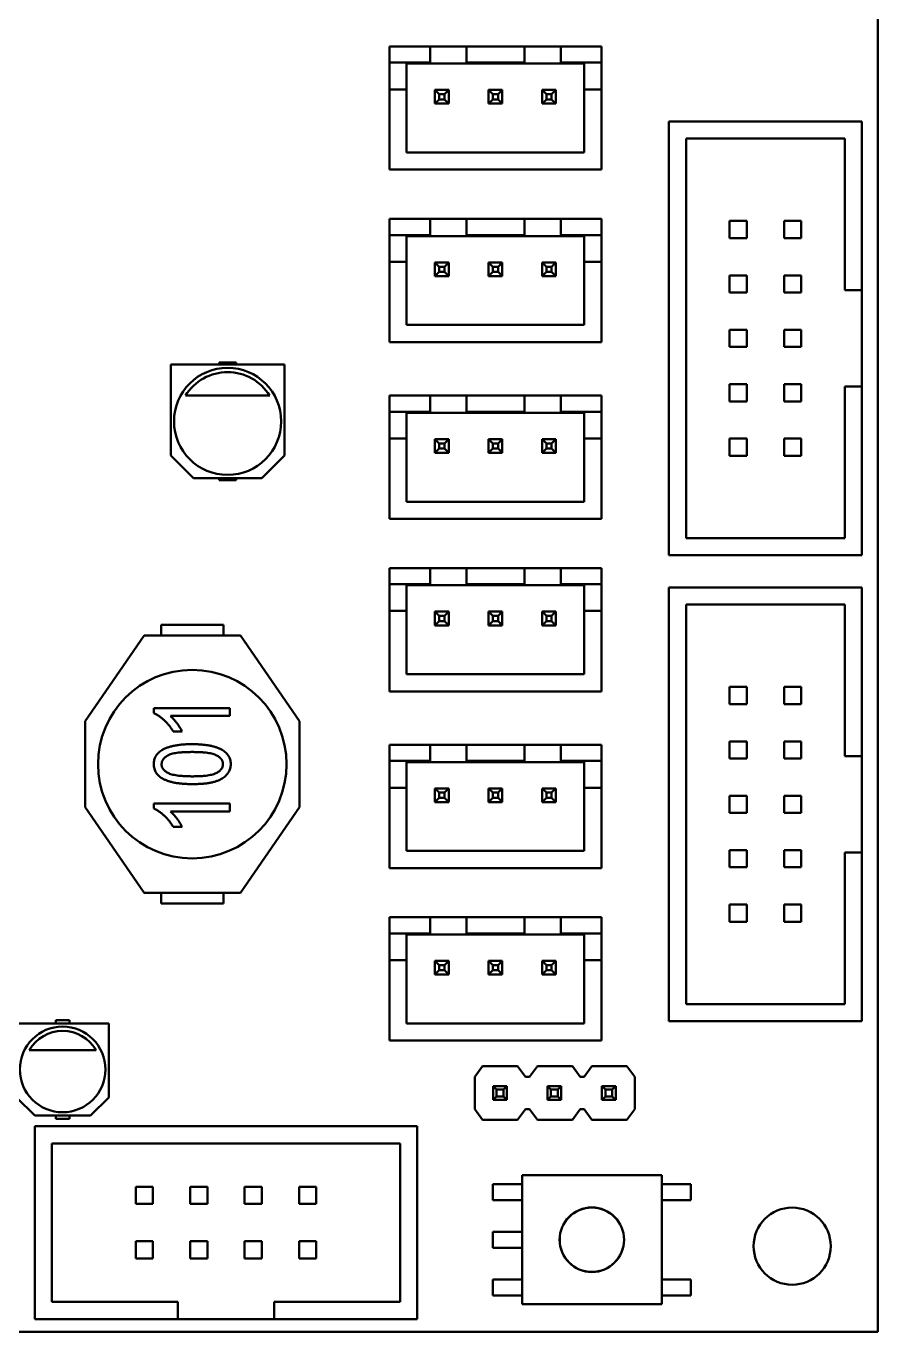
# Model space of a CAD drawing. Header units: inches. Extents: x 2.92 to 8.77, y 2.26 to 6.
# Drawn here: x 7.209 to 8.775, y 2.264 to 4.663 of the extents above; entities that cross this region are included whole.
import ezdxf

# ---------------------------------------------------------------- set-up
doc = ezdxf.new("R2010")
doc.units = ezdxf.units.IN
doc.header["$MEASUREMENT"] = 0
doc.layers.add('Visible (ANSI)', color=7, linetype='Continuous', lineweight=50)

msp = doc.modelspace()

# ---------------------------------------------------------------- linework, layer by layer
at = {"layer": 'Visible (ANSI)'}
for p, q in [((8.7746, 6.0039), (8.7746, 2.2638)), ((7.877, 4.626), (7.877, 4.5965)), ((7.9518, 4.626), (7.877, 4.626)), ((8.0187, 4.626), (7.9518, 4.626)), ((7.9518, 4.5965), (7.9518, 4.626)), ((8.125, 4.626), (8.0187, 4.626)), ((8.0187, 4.626), (8.0187, 4.5965)), ((8.1919, 4.626), (8.125, 4.626)), ((8.125, 4.5965), (8.125, 4.626)), ((8.2667, 4.626), (8.1919, 4.626)), ((8.1919, 4.626), (8.1919, 4.5965)), ((8.2667, 4.5965), (8.2667, 4.626)), ((7.877, 4.5472), (7.877, 4.5965)), ((7.877, 4.5965), (7.9518, 4.5965)), ((7.9085, 4.5945), (7.9085, 4.5472)), ((7.9518, 4.5945), (7.9085, 4.5945)), ((7.9518, 4.5945), (7.9518, 4.5965)), ((8.0187, 4.5945), (7.9518, 4.5945)), ((8.0187, 4.5945), (8.0187, 4.5965)), ((8.0187, 4.5965), (8.125, 4.5965)), ((8.125, 4.5945), (8.0187, 4.5945)), ((8.125, 4.5965), (8.125, 4.5945)), ((8.1919, 4.5945), (8.125, 4.5945)), ((8.1919, 4.5965), (8.2667, 4.5965)), ((8.1919, 4.5965), (8.1919, 4.5945)), ((8.2352, 4.5945), (8.1919, 4.5945)), ((8.2352, 4.5472), (8.2352, 4.5945)), ((8.2667, 4.5965), (8.2667, 4.5472)), ((7.9085, 4.5472), (7.877, 4.5472)), ((7.877, 4.5472), (7.877, 4.3996)), ((7.9085, 4.4311), (7.9085, 4.5472)), ((7.9608, 4.5209), (7.9608, 4.5461)), ((7.9608, 4.5461), (7.986, 4.5461)), ((7.9687, 4.5382), (7.9608, 4.5461)), ((7.9687, 4.5287), (7.9687, 4.5382)), ((7.9687, 4.5382), (7.9781, 4.5382)), ((7.986, 4.5461), (7.9781, 4.5382)), ((7.9781, 4.5382), (7.9781, 4.5287)), ((7.986, 4.5461), (7.986, 4.5209)), ((8.0593, 4.5209), (8.0593, 4.5461)), ((8.0593, 4.5461), (8.0844, 4.5461)), ((8.0671, 4.5382), (8.0593, 4.5461)), ((8.0671, 4.5287), (8.0671, 4.5382)), ((8.0671, 4.5382), (8.0766, 4.5382)), ((8.0844, 4.5461), (8.0766, 4.5382)), ((8.0766, 4.5382), (8.0766, 4.5287)), ((8.0844, 4.5461), (8.0844, 4.5209)), ((8.1577, 4.5209), (8.1577, 4.5461)), ((8.1577, 4.5461), (8.1829, 4.5461)), ((8.1656, 4.5382), (8.1577, 4.5461)), ((8.1656, 4.5287), (8.1656, 4.5382)), ((8.1656, 4.5382), (8.175, 4.5382)), ((8.1829, 4.5461), (8.175, 4.5382)), ((8.175, 4.5382), (8.175, 4.5287)), ((8.1829, 4.5461), (8.1829, 4.5209)), ((8.2667, 4.5472), (8.2352, 4.5472)), ((8.2352, 4.5472), (8.2352, 4.4311)), ((8.2667, 4.3996), (8.2667, 4.5472)), ((7.9687, 4.5287), (7.9608, 4.5209)), ((7.986, 4.5209), (7.9608, 4.5209)), ((7.9781, 4.5287), (7.9687, 4.5287)), ((7.986, 4.5209), (7.9781, 4.5287)), ((8.0671, 4.5287), (8.0593, 4.5209)), ((8.0844, 4.5209), (8.0593, 4.5209)), ((8.0766, 4.5287), (8.0671, 4.5287)), ((8.0844, 4.5209), (8.0766, 4.5287)), ((8.1656, 4.5287), (8.1577, 4.5209)), ((8.1829, 4.5209), (8.1577, 4.5209)), ((8.175, 4.5287), (8.1656, 4.5287)), ((8.1829, 4.5209), (8.175, 4.5287)), ((8.3907, 4.4882), (8.3907, 3.6909)), ((8.7451, 4.4882), (8.3907, 4.4882)), ((8.7451, 4.1781), (8.7451, 4.4882)), ((8.4222, 3.7224), (8.4222, 4.4567)), ((8.4222, 4.4567), (8.7136, 4.4567)), ((8.7136, 4.4567), (8.7136, 4.1781)), ((8.2352, 4.4311), (7.9085, 4.4311)), ((7.877, 4.3996), (8.2667, 4.3996)), ((7.877, 4.3091), (7.877, 4.2795)), ((7.9518, 4.3091), (7.877, 4.3091)), ((8.0187, 4.3091), (7.9518, 4.3091)), ((7.9518, 4.2795), (7.9518, 4.3091)), ((8.125, 4.3091), (8.0187, 4.3091)), ((8.0187, 4.3091), (8.0187, 4.2795)), ((8.1919, 4.3091), (8.125, 4.3091)), ((8.125, 4.2795), (8.125, 4.3091)), ((8.2667, 4.3091), (8.1919, 4.3091)), ((8.1919, 4.3091), (8.1919, 4.2795)), ((8.2667, 4.2795), (8.2667, 4.3091)), ((8.5022, 4.3053), (8.5337, 4.3053)), ((8.5022, 4.3053), (8.5022, 4.2738)), ((8.5337, 4.2738), (8.5337, 4.3053)), ((8.6337, 4.3053), (8.6022, 4.3053)), ((8.6022, 4.3053), (8.6022, 4.2738)), ((8.6337, 4.2738), (8.6337, 4.3053)), ((7.877, 4.2303), (7.877, 4.2795)), ((7.877, 4.2795), (7.9518, 4.2795)), ((7.9085, 4.2776), (7.9085, 4.2303)), ((7.9518, 4.2776), (7.9085, 4.2776)), ((7.9518, 4.2776), (7.9518, 4.2795)), ((8.0187, 4.2776), (7.9518, 4.2776)), ((8.0187, 4.2776), (8.0187, 4.2795)), ((8.0187, 4.2795), (8.125, 4.2795)), ((8.125, 4.2776), (8.0187, 4.2776)), ((8.125, 4.2795), (8.125, 4.2776)), ((8.1919, 4.2776), (8.125, 4.2776)), ((8.1919, 4.2795), (8.2667, 4.2795)), ((8.1919, 4.2795), (8.1919, 4.2776)), ((8.2352, 4.2776), (8.1919, 4.2776)), ((8.2352, 4.2303), (8.2352, 4.2776)), ((8.2667, 4.2795), (8.2667, 4.2303)), ((8.5022, 4.2738), (8.5337, 4.2738)), ((8.6337, 4.2738), (8.6022, 4.2738)), ((7.9085, 4.2303), (7.877, 4.2303)), ((7.877, 4.2303), (7.877, 4.0827)), ((7.9085, 4.1142), (7.9085, 4.2303)), ((7.9608, 4.2039), (7.9608, 4.2291)), ((7.9608, 4.2291), (7.986, 4.2291)), ((7.9687, 4.2213), (7.9608, 4.2291)), ((7.986, 4.2291), (7.9781, 4.2213)), ((7.986, 4.2291), (7.986, 4.2039)), ((8.0593, 4.2039), (8.0593, 4.2291)), ((8.0593, 4.2291), (8.0844, 4.2291)), ((8.0671, 4.2213), (8.0593, 4.2291)), ((8.0844, 4.2291), (8.0766, 4.2213)), ((8.0844, 4.2291), (8.0844, 4.2039)), ((8.1577, 4.2039), (8.1577, 4.2291)), ((8.1577, 4.2291), (8.1829, 4.2291)), ((8.1656, 4.2213), (8.1577, 4.2291)), ((8.1829, 4.2291), (8.175, 4.2213)), ((8.1829, 4.2291), (8.1829, 4.2039)), ((8.2667, 4.2303), (8.2352, 4.2303)), ((8.2352, 4.2303), (8.2352, 4.1142)), ((8.2667, 4.0827), (8.2667, 4.2303)), ((7.9687, 4.2118), (7.9608, 4.2039)), ((7.986, 4.2039), (7.9608, 4.2039)), ((7.9687, 4.2118), (7.9687, 4.2213)), ((7.9687, 4.2213), (7.9781, 4.2213)), ((7.9781, 4.2118), (7.9687, 4.2118)), ((7.9781, 4.2213), (7.9781, 4.2118)), ((7.986, 4.2039), (7.9781, 4.2118)), ((8.0671, 4.2118), (8.0593, 4.2039)), ((8.0844, 4.2039), (8.0593, 4.2039)), ((8.0671, 4.2118), (8.0671, 4.2213)), ((8.0671, 4.2213), (8.0766, 4.2213)), ((8.0766, 4.2118), (8.0671, 4.2118)), ((8.0766, 4.2213), (8.0766, 4.2118)), ((8.0844, 4.2039), (8.0766, 4.2118)), ((8.1656, 4.2118), (8.1577, 4.2039)), ((8.1829, 4.2039), (8.1577, 4.2039)), ((8.1656, 4.2118), (8.1656, 4.2213)), ((8.1656, 4.2213), (8.175, 4.2213)), ((8.175, 4.2118), (8.1656, 4.2118)), ((8.175, 4.2213), (8.175, 4.2118)), ((8.1829, 4.2039), (8.175, 4.2118)), ((8.5022, 4.2053), (8.5337, 4.2053)), ((8.5022, 4.2053), (8.5022, 4.1738)), ((8.5337, 4.1738), (8.5337, 4.2053)), ((8.6337, 4.2053), (8.6022, 4.2053)), ((8.6022, 4.2053), (8.6022, 4.1738)), ((8.6337, 4.2053), (8.6337, 4.1738)), ((8.7136, 4.1781), (8.7451, 4.1781)), ((8.7451, 4.001), (8.7451, 4.1781)), ((8.5022, 4.1738), (8.5337, 4.1738)), ((8.6022, 4.1738), (8.6337, 4.1738)), ((8.2352, 4.1142), (7.9085, 4.1142)), ((8.5022, 4.1053), (8.5337, 4.1053)), ((8.5022, 4.1053), (8.5022, 4.0738)), ((8.5337, 4.0738), (8.5337, 4.1053)), ((8.6337, 4.1053), (8.6022, 4.1053)), ((8.6022, 4.1053), (8.6022, 4.0738)), ((8.6337, 4.1053), (8.6337, 4.0738)), ((7.877, 4.0827), (8.2667, 4.0827)), ((8.5022, 4.0738), (8.5337, 4.0738)), ((8.6022, 4.0738), (8.6337, 4.0738)), ((7.4754, 4.0413), (7.6841, 4.0413)), ((7.4754, 3.8744), (7.4754, 4.0413)), ((7.564, 4.0453), (7.5955, 4.0453)), ((7.564, 4.0413), (7.564, 4.0453)), ((7.5955, 4.0413), (7.5955, 4.0453)), ((7.6841, 4.0413), (7.6841, 3.8744)), ((7.5025, 3.9843), (7.657, 3.9843)), ((7.877, 3.9843), (7.877, 3.9547)), ((7.9518, 3.9843), (7.877, 3.9843)), ((8.0187, 3.9843), (7.9518, 3.9843)), ((7.9518, 3.9547), (7.9518, 3.9843)), ((8.125, 3.9843), (8.0187, 3.9843)), ((8.0187, 3.9843), (8.0187, 3.9547)), ((8.1919, 3.9843), (8.125, 3.9843)), ((8.125, 3.9547), (8.125, 3.9843)), ((8.2667, 3.9843), (8.1919, 3.9843)), ((8.1919, 3.9843), (8.1919, 3.9547)), ((8.2667, 3.9547), (8.2667, 3.9843)), ((8.5022, 3.9738), (8.5022, 4.0053)), ((8.5337, 4.0053), (8.5022, 4.0053)), ((8.5337, 3.9738), (8.5337, 4.0053)), ((8.6022, 3.9738), (8.6022, 4.0053)), ((8.6337, 4.0053), (8.6022, 4.0053)), ((8.6337, 3.9738), (8.6337, 4.0053)), ((8.7451, 4.001), (8.7136, 4.001)), ((8.7136, 4.001), (8.7136, 3.7224)), ((8.7451, 3.6909), (8.7451, 4.001)), ((8.5022, 3.9738), (8.5337, 3.9738)), ((8.6022, 3.9738), (8.6337, 3.9738)), ((7.877, 3.9055), (7.877, 3.9547)), ((7.877, 3.9547), (7.9518, 3.9547)), ((7.9085, 3.9528), (7.9085, 3.9055)), ((7.9518, 3.9528), (7.9085, 3.9528)), ((7.9518, 3.9528), (7.9518, 3.9547)), ((8.0187, 3.9528), (7.9518, 3.9528)), ((8.0187, 3.9528), (8.0187, 3.9547)), ((8.0187, 3.9547), (8.125, 3.9547)), ((8.125, 3.9528), (8.0187, 3.9528)), ((8.125, 3.9547), (8.125, 3.9528)), ((8.1919, 3.9528), (8.125, 3.9528)), ((8.1919, 3.9547), (8.2667, 3.9547)), ((8.1919, 3.9547), (8.1919, 3.9528)), ((8.2352, 3.9528), (8.1919, 3.9528)), ((8.2352, 3.9055), (8.2352, 3.9528)), ((8.2667, 3.9547), (8.2667, 3.9055)), ((7.9085, 3.9055), (7.877, 3.9055)), ((7.877, 3.9055), (7.877, 3.7579)), ((7.9085, 3.7894), (7.9085, 3.9055)), ((7.9608, 3.8791), (7.9608, 3.9043)), ((7.9608, 3.9043), (7.986, 3.9043)), ((7.9687, 3.8965), (7.9608, 3.9043)), ((7.9687, 3.887), (7.9687, 3.8965)), ((7.9687, 3.8965), (7.9781, 3.8965)), ((7.986, 3.9043), (7.9781, 3.8965)), ((7.9781, 3.8965), (7.9781, 3.887)), ((7.986, 3.9043), (7.986, 3.8791)), ((8.0593, 3.8791), (8.0593, 3.9043)), ((8.0593, 3.9043), (8.0844, 3.9043)), ((8.0671, 3.8965), (8.0593, 3.9043)), ((8.0671, 3.887), (8.0671, 3.8965)), ((8.0671, 3.8965), (8.0766, 3.8965)), ((8.0844, 3.9043), (8.0766, 3.8965)), ((8.0766, 3.8965), (8.0766, 3.887)), ((8.0844, 3.9043), (8.0844, 3.8791)), ((8.1577, 3.8791), (8.1577, 3.9043)), ((8.1577, 3.9043), (8.1829, 3.9043)), ((8.1656, 3.8965), (8.1577, 3.9043)), ((8.1656, 3.887), (8.1656, 3.8965)), ((8.1656, 3.8965), (8.175, 3.8965)), ((8.1829, 3.9043), (8.175, 3.8965)), ((8.175, 3.8965), (8.175, 3.887)), ((8.1829, 3.9043), (8.1829, 3.8791)), ((8.2667, 3.9055), (8.2352, 3.9055)), ((8.2352, 3.9055), (8.2352, 3.7894)), ((8.2667, 3.7579), (8.2667, 3.9055)), ((8.5022, 3.8738), (8.5022, 3.9053)), ((8.5337, 3.9053), (8.5022, 3.9053)), ((8.5337, 3.8738), (8.5337, 3.9053)), ((8.6022, 3.8738), (8.6022, 3.9053)), ((8.6337, 3.9053), (8.6022, 3.9053)), ((8.6337, 3.8738), (8.6337, 3.9053)), ((7.5172, 3.8327), (7.4754, 3.8744)), ((7.6841, 3.8744), (7.6423, 3.8327)), ((7.9687, 3.887), (7.9608, 3.8791)), ((7.986, 3.8791), (7.9608, 3.8791)), ((7.9781, 3.887), (7.9687, 3.887)), ((7.986, 3.8791), (7.9781, 3.887)), ((8.0671, 3.887), (8.0593, 3.8791)), ((8.0844, 3.8791), (8.0593, 3.8791)), ((8.0766, 3.887), (8.0671, 3.887)), ((8.0844, 3.8791), (8.0766, 3.887)), ((8.1656, 3.887), (8.1577, 3.8791)), ((8.1829, 3.8791), (8.1577, 3.8791)), ((8.175, 3.887), (8.1656, 3.887)), ((8.1829, 3.8791), (8.175, 3.887)), ((8.5022, 3.8738), (8.5337, 3.8738)), ((8.6022, 3.8738), (8.6337, 3.8738)), ((7.6423, 3.8327), (7.5172, 3.8327)), ((7.564, 3.8327), (7.564, 3.8287)), ((7.5955, 3.8287), (7.564, 3.8287)), ((7.5955, 3.8327), (7.5955, 3.8287)), ((8.2352, 3.7894), (7.9085, 3.7894)), ((7.877, 3.7579), (8.2667, 3.7579)), ((8.7136, 3.7224), (8.4222, 3.7224)), ((8.3907, 3.6909), (8.7451, 3.6909)), ((7.877, 3.6673), (7.877, 3.6378)), ((7.9518, 3.6673), (7.877, 3.6673)), ((8.0187, 3.6673), (7.9518, 3.6673)), ((7.9518, 3.6378), (7.9518, 3.6673)), ((8.125, 3.6673), (8.0187, 3.6673)), ((8.0187, 3.6673), (8.0187, 3.6378)), ((8.1919, 3.6673), (8.125, 3.6673)), ((8.125, 3.6378), (8.125, 3.6673)), ((8.2667, 3.6673), (8.1919, 3.6673)), ((8.1919, 3.6673), (8.1919, 3.6378)), ((8.2667, 3.6378), (8.2667, 3.6673)), ((7.877, 3.5886), (7.877, 3.6378)), ((7.877, 3.6378), (7.9518, 3.6378)), ((7.9085, 3.6358), (7.9085, 3.5886)), ((7.9518, 3.6358), (7.9085, 3.6358)), ((7.9518, 3.6358), (7.9518, 3.6378)), ((8.0187, 3.6358), (7.9518, 3.6358)), ((8.0187, 3.6358), (8.0187, 3.6378)), ((8.0187, 3.6378), (8.125, 3.6378)), ((8.125, 3.6358), (8.0187, 3.6358)), ((8.125, 3.6378), (8.125, 3.6358)), ((8.1919, 3.6358), (8.125, 3.6358)), ((8.1919, 3.6378), (8.2667, 3.6378)), ((8.1919, 3.6378), (8.1919, 3.6358)), ((8.2352, 3.6358), (8.1919, 3.6358)), ((8.2352, 3.5886), (8.2352, 3.6358)), ((8.2667, 3.6378), (8.2667, 3.5886)), ((8.3907, 3.6319), (8.3907, 2.8346)), ((8.7451, 3.6319), (8.3907, 3.6319)), ((8.7451, 3.3219), (8.7451, 3.6319)), ((8.4222, 2.8661), (8.4222, 3.6004)), ((8.4222, 3.6004), (8.7136, 3.6004)), ((8.7136, 3.6004), (8.7136, 3.3219)), ((7.9085, 3.5886), (7.877, 3.5886)), ((7.877, 3.5886), (7.877, 3.4409)), ((7.9085, 3.4724), (7.9085, 3.5886)), ((7.9608, 3.5622), (7.9608, 3.5874)), ((7.9608, 3.5874), (7.986, 3.5874)), ((7.9687, 3.5795), (7.9608, 3.5874)), ((7.9687, 3.5701), (7.9687, 3.5795)), ((7.9687, 3.5795), (7.9781, 3.5795)), ((7.986, 3.5874), (7.9781, 3.5795)), ((7.9781, 3.5795), (7.9781, 3.5701)), ((7.986, 3.5874), (7.986, 3.5622)), ((8.0593, 3.5622), (8.0593, 3.5874)), ((8.0593, 3.5874), (8.0844, 3.5874)), ((8.0671, 3.5795), (8.0593, 3.5874)), ((8.0671, 3.5701), (8.0671, 3.5795)), ((8.0671, 3.5795), (8.0766, 3.5795)), ((8.0844, 3.5874), (8.0766, 3.5795)), ((8.0766, 3.5795), (8.0766, 3.5701)), ((8.0844, 3.5874), (8.0844, 3.5622)), ((8.1577, 3.5622), (8.1577, 3.5874)), ((8.1577, 3.5874), (8.1829, 3.5874)), ((8.1656, 3.5795), (8.1577, 3.5874)), ((8.1656, 3.5701), (8.1656, 3.5795)), ((8.1656, 3.5795), (8.175, 3.5795)), ((8.1829, 3.5874), (8.175, 3.5795)), ((8.175, 3.5795), (8.175, 3.5701)), ((8.1829, 3.5874), (8.1829, 3.5622)), ((8.2667, 3.5886), (8.2352, 3.5886)), ((8.2352, 3.5886), (8.2352, 3.4724)), ((8.2667, 3.4409), (8.2667, 3.5886)), ((7.4577, 3.5433), (7.4577, 3.563)), ((7.4577, 3.563), (7.5719, 3.563)), ((7.5719, 3.563), (7.5719, 3.5433)), ((7.9687, 3.5701), (7.9608, 3.5622)), ((7.986, 3.5622), (7.9608, 3.5622)), ((7.9781, 3.5701), (7.9687, 3.5701)), ((7.986, 3.5622), (7.9781, 3.5701)), ((8.0671, 3.5701), (8.0593, 3.5622)), ((8.0844, 3.5622), (8.0593, 3.5622)), ((8.0766, 3.5701), (8.0671, 3.5701)), ((8.0844, 3.5622), (8.0766, 3.5701)), ((8.1656, 3.5701), (8.1577, 3.5622)), ((8.1829, 3.5622), (8.1577, 3.5622)), ((8.175, 3.5701), (8.1656, 3.5701)), ((8.1829, 3.5622), (8.175, 3.5701)), ((7.4194, 3.5335), (7.3179, 3.3858)), ((7.4194, 3.5335), (7.4262, 3.5433)), ((7.4295, 3.5433), (7.4262, 3.5433)), ((7.4466, 3.5433), (7.4295, 3.5433)), ((7.4466, 3.5433), (7.583, 3.5433)), ((7.6, 3.5433), (7.583, 3.5433)), ((7.6033, 3.5433), (7.6, 3.5433)), ((7.6033, 3.5433), (7.6101, 3.5335)), ((7.7116, 3.3858), (7.6101, 3.5335)), ((8.2352, 3.4724), (7.9085, 3.4724)), ((7.877, 3.4409), (8.2667, 3.4409)), ((8.5022, 3.449), (8.5337, 3.449)), ((8.5022, 3.449), (8.5022, 3.4175)), ((8.5337, 3.4175), (8.5337, 3.449)), ((8.6337, 3.449), (8.6022, 3.449)), ((8.6022, 3.449), (8.6022, 3.4175)), ((8.6337, 3.4175), (8.6337, 3.449)), ((7.4441, 3.41), (7.4441, 3.4007)), ((7.5837, 3.41), (7.4441, 3.41)), ((7.5837, 3.3957), (7.5837, 3.41)), ((8.5022, 3.4175), (8.5337, 3.4175)), ((8.6337, 3.4175), (8.6022, 3.4175)), ((7.3179, 3.3858), (7.3179, 3.2283)), ((7.4745, 3.3957), (7.5837, 3.3957)), ((7.7116, 3.2283), (7.7116, 3.3858)), ((7.4799, 3.367), (7.496, 3.367)), ((7.877, 3.3425), (7.877, 3.313)), ((7.9518, 3.3425), (7.877, 3.3425)), ((8.0187, 3.3425), (7.9518, 3.3425)), ((7.9518, 3.313), (7.9518, 3.3425)), ((8.125, 3.3425), (8.0187, 3.3425)), ((8.0187, 3.3425), (8.0187, 3.313)), ((8.1919, 3.3425), (8.125, 3.3425)), ((8.125, 3.313), (8.125, 3.3425)), ((8.2667, 3.3425), (8.1919, 3.3425)), ((8.1919, 3.3425), (8.1919, 3.313)), ((8.2667, 3.313), (8.2667, 3.3425)), ((8.5022, 3.349), (8.5337, 3.349)), ((8.5022, 3.349), (8.5022, 3.3175)), ((8.5337, 3.3175), (8.5337, 3.349)), ((8.6337, 3.349), (8.6022, 3.349)), ((8.6022, 3.349), (8.6022, 3.3175)), ((8.6337, 3.349), (8.6337, 3.3175)), ((7.877, 3.2638), (7.877, 3.313)), ((7.877, 3.313), (7.9518, 3.313)), ((7.9518, 3.311), (7.9518, 3.313)), ((8.0187, 3.311), (8.0187, 3.313)), ((8.0187, 3.313), (8.125, 3.313)), ((8.125, 3.313), (8.125, 3.311)), ((8.1919, 3.313), (8.2667, 3.313)), ((8.1919, 3.313), (8.1919, 3.311)), ((8.2667, 3.313), (8.2667, 3.2638)), ((8.5022, 3.3175), (8.5337, 3.3175)), ((8.6022, 3.3175), (8.6337, 3.3175)), ((8.7136, 3.3219), (8.7451, 3.3219)), ((8.7451, 3.1447), (8.7451, 3.3219)), ((7.9085, 3.311), (7.9085, 3.2638)), ((7.9518, 3.311), (7.9085, 3.311)), ((8.0187, 3.311), (7.9518, 3.311)), ((8.125, 3.311), (8.0187, 3.311)), ((8.1919, 3.311), (8.125, 3.311)), ((8.2352, 3.311), (8.1919, 3.311)), ((8.2352, 3.2638), (8.2352, 3.311)), ((7.9085, 3.2638), (7.877, 3.2638)), ((7.877, 3.2638), (7.877, 3.1161)), ((7.9085, 3.1476), (7.9085, 3.2638)), ((8.2667, 3.2638), (8.2352, 3.2638)), ((8.2352, 3.2638), (8.2352, 3.1476)), ((8.2667, 3.1161), (8.2667, 3.2638)), ((7.9608, 3.2374), (7.9608, 3.2626)), ((7.9608, 3.2626), (7.986, 3.2626)), ((7.9687, 3.2547), (7.9608, 3.2626)), ((7.9687, 3.2453), (7.9608, 3.2374)), ((7.9687, 3.2453), (7.9687, 3.2547)), ((7.9687, 3.2547), (7.9781, 3.2547)), ((7.9781, 3.2453), (7.9687, 3.2453)), ((7.986, 3.2626), (7.9781, 3.2547)), ((7.9781, 3.2547), (7.9781, 3.2453)), ((7.986, 3.2374), (7.9781, 3.2453)), ((7.986, 3.2626), (7.986, 3.2374)), ((8.0593, 3.2374), (8.0593, 3.2626)), ((8.0593, 3.2626), (8.0844, 3.2626)), ((8.0671, 3.2547), (8.0593, 3.2626)), ((8.0671, 3.2453), (8.0593, 3.2374)), ((8.0671, 3.2453), (8.0671, 3.2547)), ((8.0671, 3.2547), (8.0766, 3.2547)), ((8.0766, 3.2453), (8.0671, 3.2453)), ((8.0844, 3.2626), (8.0766, 3.2547)), ((8.0766, 3.2547), (8.0766, 3.2453)), ((8.0844, 3.2374), (8.0766, 3.2453)), ((8.0844, 3.2626), (8.0844, 3.2374)), ((8.1577, 3.2374), (8.1577, 3.2626)), ((8.1577, 3.2626), (8.1829, 3.2626)), ((8.1656, 3.2547), (8.1577, 3.2626)), ((8.1656, 3.2453), (8.1577, 3.2374)), ((8.1656, 3.2453), (8.1656, 3.2547)), ((8.1656, 3.2547), (8.175, 3.2547)), ((8.175, 3.2453), (8.1656, 3.2453)), ((8.1829, 3.2626), (8.175, 3.2547)), ((8.175, 3.2547), (8.175, 3.2453)), ((8.1829, 3.2374), (8.175, 3.2453)), ((8.1829, 3.2626), (8.1829, 3.2374)), ((8.5022, 3.249), (8.5337, 3.249)), ((8.5022, 3.249), (8.5022, 3.2175)), ((8.5337, 3.2175), (8.5337, 3.249)), ((8.6337, 3.249), (8.6022, 3.249)), ((8.6022, 3.249), (8.6022, 3.2175)), ((8.6337, 3.249), (8.6337, 3.2175)), ((7.3179, 3.2283), (7.4194, 3.0807)), ((7.4441, 3.2346), (7.4441, 3.2253)), ((7.5837, 3.2346), (7.4441, 3.2346)), ((7.4745, 3.2203), (7.5837, 3.2203)), ((7.5837, 3.2203), (7.5837, 3.2346)), ((7.6101, 3.0807), (7.7116, 3.2283)), ((7.986, 3.2374), (7.9608, 3.2374)), ((8.0844, 3.2374), (8.0593, 3.2374)), ((8.1829, 3.2374), (8.1577, 3.2374)), ((8.5022, 3.2175), (8.5337, 3.2175)), ((8.6022, 3.2175), (8.6337, 3.2175)), ((7.4799, 3.1917), (7.496, 3.1917)), ((8.2352, 3.1476), (7.9085, 3.1476)), ((8.5022, 3.1175), (8.5022, 3.149)), ((8.5337, 3.149), (8.5022, 3.149)), ((8.5337, 3.1175), (8.5337, 3.149)), ((8.6022, 3.1175), (8.6022, 3.149)), ((8.6337, 3.149), (8.6022, 3.149)), ((8.6337, 3.1175), (8.6337, 3.149)), ((8.7451, 3.1447), (8.7136, 3.1447)), ((8.7136, 3.1447), (8.7136, 2.8661)), ((8.7451, 2.8346), (8.7451, 3.1447)), ((7.877, 3.1161), (8.2667, 3.1161)), ((8.5022, 3.1175), (8.5337, 3.1175)), ((8.6022, 3.1175), (8.6337, 3.1175)), ((7.4262, 3.0709), (7.4194, 3.0807)), ((7.6101, 3.0807), (7.6033, 3.0709)), ((7.4262, 3.0709), (7.4295, 3.0709)), ((7.4295, 3.0709), (7.4466, 3.0709)), ((7.583, 3.0709), (7.4466, 3.0709)), ((7.4577, 3.0512), (7.4577, 3.0709)), ((7.4577, 3.0512), (7.5719, 3.0512)), ((7.5719, 3.0709), (7.5719, 3.0512)), ((7.583, 3.0709), (7.6, 3.0709)), ((7.6, 3.0709), (7.6033, 3.0709)), ((8.5022, 3.0175), (8.5022, 3.049)), ((8.5337, 3.049), (8.5022, 3.049)), ((8.5337, 3.0175), (8.5337, 3.049)), ((8.6022, 3.0175), (8.6022, 3.049)), ((8.6337, 3.049), (8.6022, 3.049)), ((8.6337, 3.0175), (8.6337, 3.049)), ((7.877, 3.0256), (7.877, 2.9961)), ((7.9518, 3.0256), (7.877, 3.0256)), ((8.0187, 3.0256), (7.9518, 3.0256)), ((7.9518, 2.9961), (7.9518, 3.0256)), ((8.125, 3.0256), (8.0187, 3.0256)), ((8.0187, 3.0256), (8.0187, 2.9961)), ((8.1919, 3.0256), (8.125, 3.0256)), ((8.125, 2.9961), (8.125, 3.0256)), ((8.2667, 3.0256), (8.1919, 3.0256)), ((8.1919, 3.0256), (8.1919, 2.9961)), ((8.2667, 2.9961), (8.2667, 3.0256)), ((8.5022, 3.0175), (8.5337, 3.0175)), ((8.6022, 3.0175), (8.6337, 3.0175)), ((7.877, 2.9469), (7.877, 2.9961)), ((7.877, 2.9961), (7.9518, 2.9961)), ((7.9085, 2.9941), (7.9085, 2.9469)), ((7.9518, 2.9941), (7.9085, 2.9941)), ((7.9518, 2.9941), (7.9518, 2.9961)), ((8.0187, 2.9941), (7.9518, 2.9941)), ((8.0187, 2.9941), (8.0187, 2.9961)), ((8.0187, 2.9961), (8.125, 2.9961)), ((8.125, 2.9941), (8.0187, 2.9941)), ((8.125, 2.9961), (8.125, 2.9941)), ((8.1919, 2.9941), (8.125, 2.9941)), ((8.1919, 2.9961), (8.2667, 2.9961)), ((8.1919, 2.9961), (8.1919, 2.9941)), ((8.2352, 2.9941), (8.1919, 2.9941)), ((8.2352, 2.9469), (8.2352, 2.9941)), ((8.2667, 2.9961), (8.2667, 2.9469)), ((7.9085, 2.9469), (7.877, 2.9469)), ((7.877, 2.9469), (7.877, 2.7992)), ((7.9085, 2.8307), (7.9085, 2.9469)), ((7.9608, 2.9205), (7.9608, 2.9457)), ((7.9608, 2.9457), (7.986, 2.9457)), ((7.9687, 2.9378), (7.9608, 2.9457)), ((7.9687, 2.9283), (7.9608, 2.9205)), ((7.9687, 2.9283), (7.9687, 2.9378)), ((7.9687, 2.9378), (7.9781, 2.9378)), ((7.9781, 2.9283), (7.9687, 2.9283)), ((7.986, 2.9457), (7.9781, 2.9378)), ((7.9781, 2.9378), (7.9781, 2.9283)), ((7.986, 2.9205), (7.9781, 2.9283)), ((7.986, 2.9457), (7.986, 2.9205)), ((8.0593, 2.9205), (8.0593, 2.9457)), ((8.0593, 2.9457), (8.0844, 2.9457)), ((8.0671, 2.9378), (8.0593, 2.9457)), ((8.0671, 2.9283), (8.0593, 2.9205)), ((8.0671, 2.9283), (8.0671, 2.9378)), ((8.0671, 2.9378), (8.0766, 2.9378)), ((8.0766, 2.9283), (8.0671, 2.9283)), ((8.0844, 2.9457), (8.0766, 2.9378)), ((8.0766, 2.9378), (8.0766, 2.9283)), ((8.0844, 2.9205), (8.0766, 2.9283)), ((8.0844, 2.9457), (8.0844, 2.9205)), ((8.1577, 2.9205), (8.1577, 2.9457)), ((8.1577, 2.9457), (8.1829, 2.9457)), ((8.1656, 2.9378), (8.1577, 2.9457)), ((8.1656, 2.9283), (8.1577, 2.9205)), ((8.1656, 2.9283), (8.1656, 2.9378)), ((8.1656, 2.9378), (8.175, 2.9378)), ((8.175, 2.9283), (8.1656, 2.9283)), ((8.1829, 2.9457), (8.175, 2.9378)), ((8.175, 2.9378), (8.175, 2.9283)), ((8.1829, 2.9205), (8.175, 2.9283)), ((8.1829, 2.9457), (8.1829, 2.9205)), ((8.2667, 2.9469), (8.2352, 2.9469)), ((8.2352, 2.9469), (8.2352, 2.8307)), ((8.2667, 2.7992), (8.2667, 2.9469)), ((7.986, 2.9205), (7.9608, 2.9205)), ((8.0844, 2.9205), (8.0593, 2.9205)), ((8.1829, 2.9205), (8.1577, 2.9205)), ((8.7136, 2.8661), (8.4222, 2.8661)), ((7.2638, 2.8366), (7.2894, 2.8366)), ((7.2638, 2.8307), (7.2638, 2.8366)), ((7.2894, 2.8307), (7.2894, 2.8366)), ((8.3907, 2.8346), (8.7451, 2.8346)), ((7.1919, 2.8307), (7.3612, 2.8307)), ((7.3612, 2.8307), (7.3612, 2.6948)), ((8.2352, 2.8307), (7.9085, 2.8307)), ((7.877, 2.7992), (8.2667, 2.7992)), ((7.2152, 2.7815), (7.3379, 2.7815)), ((8.0482, 2.752), (8.0337, 2.7323)), ((8.1122, 2.752), (8.0482, 2.752)), ((8.1268, 2.7323), (8.1122, 2.752)), ((8.1492, 2.752), (8.1346, 2.7323)), ((8.2132, 2.752), (8.1492, 2.752)), ((8.2278, 2.7323), (8.2132, 2.752)), ((8.2492, 2.752), (8.2346, 2.7323)), ((8.3132, 2.752), (8.2492, 2.752)), ((8.3278, 2.7323), (8.3132, 2.752)), ((8.0337, 2.7323), (8.0337, 2.6732)), ((8.0676, 2.6902), (8.0676, 2.7154)), ((8.0676, 2.7154), (8.0928, 2.7154)), ((8.0739, 2.7091), (8.0676, 2.7154)), ((8.0928, 2.7154), (8.0865, 2.7091)), ((8.0928, 2.7154), (8.0928, 2.6902)), ((8.1346, 2.7323), (8.1268, 2.7323)), ((8.1676, 2.6902), (8.1676, 2.7154)), ((8.1676, 2.7154), (8.1928, 2.7154)), ((8.1739, 2.7091), (8.1676, 2.7154)), ((8.1928, 2.7154), (8.1865, 2.7091)), ((8.1928, 2.7154), (8.1928, 2.6902)), ((8.2346, 2.7323), (8.2278, 2.7323)), ((8.2676, 2.6902), (8.2676, 2.7154)), ((8.2676, 2.7154), (8.2928, 2.7154)), ((8.2739, 2.7091), (8.2676, 2.7154)), ((8.2928, 2.7154), (8.2865, 2.7091)), ((8.2928, 2.7154), (8.2928, 2.6902)), ((8.3278, 2.6732), (8.3278, 2.7323)), ((7.2253, 2.6614), (7.1919, 2.6948)), ((7.3612, 2.6948), (7.3278, 2.6614)), ((8.0739, 2.6965), (8.0676, 2.6902)), ((8.0928, 2.6902), (8.0676, 2.6902)), ((8.0739, 2.6965), (8.0739, 2.7091)), ((8.0739, 2.7091), (8.0865, 2.7091)), ((8.0865, 2.6965), (8.0739, 2.6965)), ((8.0865, 2.7091), (8.0865, 2.6965)), ((8.0928, 2.6902), (8.0865, 2.6965)), ((8.1739, 2.6965), (8.1676, 2.6902)), ((8.1928, 2.6902), (8.1676, 2.6902)), ((8.1739, 2.6965), (8.1739, 2.7091)), ((8.1739, 2.7091), (8.1865, 2.7091)), ((8.1865, 2.6965), (8.1739, 2.6965)), ((8.1865, 2.7091), (8.1865, 2.6965)), ((8.1928, 2.6902), (8.1865, 2.6965)), ((8.2739, 2.6965), (8.2676, 2.6902)), ((8.2928, 2.6902), (8.2676, 2.6902)), ((8.2739, 2.6965), (8.2739, 2.7091)), ((8.2739, 2.7091), (8.2865, 2.7091)), ((8.2865, 2.6965), (8.2739, 2.6965)), ((8.2865, 2.7091), (8.2865, 2.6965)), ((8.2928, 2.6902), (8.2865, 2.6965)), ((8.0337, 2.6732), (8.0482, 2.6535)), ((8.1122, 2.6535), (8.1268, 2.6732)), ((8.1268, 2.6732), (8.1346, 2.6732)), ((8.1346, 2.6732), (8.1492, 2.6535)), ((8.2132, 2.6535), (8.2278, 2.6732)), ((8.2278, 2.6732), (8.2346, 2.6732)), ((8.2346, 2.6732), (8.2492, 2.6535)), ((8.3132, 2.6535), (8.3278, 2.6732)), ((7.3278, 2.6614), (7.2253, 2.6614)), ((7.9281, 2.6417), (7.2254, 2.6417)), ((7.2254, 2.6417), (7.2254, 2.2874)), ((7.2638, 2.6614), (7.2638, 2.6555)), ((7.2894, 2.6555), (7.2638, 2.6555)), ((7.2894, 2.6614), (7.2894, 2.6555)), ((7.9281, 2.2874), (7.9281, 2.6417)), ((8.0482, 2.6535), (8.1122, 2.6535)), ((8.1492, 2.6535), (8.2132, 2.6535)), ((8.2492, 2.6535), (8.3132, 2.6535)), ((7.2569, 2.3189), (7.2569, 2.6102)), ((7.2569, 2.6102), (7.8967, 2.6102)), ((7.8967, 2.6102), (7.8967, 2.3189)), ((8.3774, 2.5516), (8.1207, 2.5516)), ((8.1207, 2.5516), (8.1207, 2.3146)), ((8.3774, 2.3146), (8.3774, 2.5516)), ((7.411, 2.5303), (7.4425, 2.5303)), ((7.411, 2.5303), (7.411, 2.4988)), ((7.4425, 2.4988), (7.4425, 2.5303)), ((7.511, 2.5303), (7.5425, 2.5303)), ((7.511, 2.5303), (7.511, 2.4988)), ((7.5425, 2.4988), (7.5425, 2.5303)), ((7.6425, 2.5303), (7.611, 2.5303)), ((7.611, 2.5303), (7.611, 2.4988)), ((7.6425, 2.5303), (7.6425, 2.4988)), ((7.7425, 2.5303), (7.711, 2.5303)), ((7.711, 2.5303), (7.711, 2.4988)), ((7.7425, 2.5303), (7.7425, 2.4988)), ((8.0669, 2.5059), (8.0669, 2.5354)), ((8.0669, 2.5354), (8.1207, 2.5354)), ((8.3774, 2.5354), (8.4311, 2.5354)), ((8.4311, 2.5354), (8.4311, 2.5059)), ((7.411, 2.4988), (7.4425, 2.4988)), ((7.511, 2.4988), (7.5425, 2.4988)), ((7.611, 2.4988), (7.6425, 2.4988)), ((7.711, 2.4988), (7.7425, 2.4988)), ((8.1207, 2.5059), (8.0669, 2.5059)), ((8.4311, 2.5059), (8.3774, 2.5059)), ((8.0669, 2.4183), (8.0669, 2.4478)), ((8.0669, 2.4478), (8.1207, 2.4478)), ((7.411, 2.4303), (7.4425, 2.4303)), ((7.411, 2.4303), (7.411, 2.3988)), ((7.4425, 2.3988), (7.4425, 2.4303)), ((7.511, 2.4303), (7.5425, 2.4303)), ((7.511, 2.4303), (7.511, 2.3988)), ((7.5425, 2.3988), (7.5425, 2.4303)), ((7.6425, 2.4303), (7.611, 2.4303)), ((7.611, 2.4303), (7.611, 2.3988)), ((7.6425, 2.3988), (7.6425, 2.4303)), ((7.711, 2.3988), (7.711, 2.4303)), ((7.7425, 2.4303), (7.711, 2.4303)), ((7.7425, 2.3988), (7.7425, 2.4303)), ((8.1207, 2.4183), (8.0669, 2.4183)), ((7.411, 2.3988), (7.4425, 2.3988)), ((7.511, 2.3988), (7.5425, 2.3988)), ((7.6425, 2.3988), (7.611, 2.3988)), ((7.711, 2.3988), (7.7425, 2.3988)), ((8.0669, 2.3307), (8.0669, 2.3602)), ((8.0669, 2.3602), (8.1207, 2.3602)), ((8.3774, 2.3602), (8.4311, 2.3602)), ((8.4311, 2.3602), (8.4311, 2.3307)), ((8.1207, 2.3307), (8.0669, 2.3307)), ((8.4311, 2.3307), (8.3774, 2.3307)), ((7.4882, 2.3189), (7.2569, 2.3189)), ((7.4882, 2.2874), (7.4882, 2.3189)), ((7.8967, 2.3189), (7.6654, 2.3189)), ((7.6654, 2.3189), (7.6654, 2.2874)), ((8.1207, 2.3146), (8.3774, 2.3146)), ((7.2254, 2.2874), (7.4882, 2.2874)), ((7.4882, 2.2874), (7.6654, 2.2874)), ((7.6654, 2.2874), (7.9281, 2.2874)), ((8.7746, 2.2638), (4.7195, 2.2638))]:
    msp.add_line(p, q, dxfattribs=at)
for centre, radius in [((7.5797, 3.937), 0.0984), ((7.5148, 3.3071), 0.1732), ((7.2766, 2.7461), 0.0787), ((8.249, 2.4331), 0.0593), ((8.249, 2.4331), 0.0591), ((8.6171, 2.4213), 0.0709)]:
    msp.add_circle(centre, radius, dxfattribs=at)
for centre, radius, start, end in [((7.5797, 3.937), 0.0906, 31.449, 148.551), ((7.2766, 2.7461), 0.0709, 30, 150)]:
    msp.add_arc(centre, radius, start, end, dxfattribs=at)
for points, knots in [([(7.4441, 3.4007), (7.4457, 3.4), (7.4489, 3.3986), (7.4537, 3.3957), (7.4585, 3.3921), (7.4633, 3.3879), (7.468, 3.3833), (7.4724, 3.3782), (7.4764, 3.3728), (7.4787, 3.369), (7.4799, 3.367)], [0, 0, 0, 0, 0.000131021, 0.000271258, 0.000423067, 0.00058557, 0.000754133, 0.000923158, 0.00109265, 0.001263605, 0.001263605, 0.001263605, 0.001263605]), ([(7.496, 3.367), (7.4954, 3.3682), (7.4942, 3.3707), (7.492, 3.3745), (7.4895, 3.3784), (7.4866, 3.3824), (7.4836, 3.3863), (7.4806, 3.3898), (7.4776, 3.393), (7.4755, 3.3948), (7.4745, 3.3957)], [0, 0, 0, 0, 0.0001011084, 0.000210639, 0.0003289778, 0.0004560182, 0.0005833192, 0.0007019315, 0.0008111981, 0.0009130785, 0.0009130785, 0.0009130785, 0.0009130785]), ([(7.5148, 3.3438), (7.5117, 3.3437), (7.5057, 3.3437), (7.497, 3.3432), (7.489, 3.3423), (7.4816, 3.3411), (7.4749, 3.3395), (7.4688, 3.3376), (7.4634, 3.3353), (7.4602, 3.3334), (7.4586, 3.3325)], [0, 0, 0, 0, 0.000237991, 0.00045926, 0.000664288, 0.000854146, 0.001029886, 0.001191433, 0.001340173, 0.001477946, 0.001477946, 0.001477946, 0.001477946]), ([(7.5855, 3.307), (7.5854, 3.3085), (7.5853, 3.3114), (7.5844, 3.3156), (7.583, 3.3194), (7.581, 3.3231), (7.5785, 3.3264), (7.5753, 3.3294), (7.5716, 3.3322), (7.5674, 3.3346), (7.5626, 3.3368), (7.5573, 3.3386), (7.5515, 3.3402), (7.5452, 3.3415), (7.5383, 3.3425), (7.5309, 3.3432), (7.523, 3.3437), (7.5176, 3.3437), (7.5148, 3.3438)], [0, 0, 0, 0, 0.000111445, 0.000217746, 0.000321311, 0.000424008, 0.000528904, 0.000636928, 0.000752092, 0.00087512, 0.001006784, 0.001147941, 0.001299079, 0.001461573, 0.001635889, 0.001821927, 0.002020756, 0.002231966, 0.002231966, 0.002231966, 0.002231966]), ([(7.4586, 3.3325), (7.4575, 3.3317), (7.4552, 3.3302), (7.4523, 3.3276), (7.4497, 3.3247), (7.4476, 3.3216), (7.446, 3.3183), (7.4449, 3.3148), (7.4442, 3.3111), (7.4441, 3.3085), (7.4441, 3.3072)], [0, 0, 0, 0, 0.0001057381, 0.0002051859, 0.0003011761, 0.0003937492, 0.0004855879, 0.0005782013, 0.0006736975, 0.0007726508, 0.0007726508, 0.0007726508, 0.0007726508]), ([(7.4584, 3.3066), (7.4584, 3.3074), (7.4585, 3.309), (7.459, 3.3114), (7.4599, 3.3137), (7.4612, 3.3158), (7.4628, 3.3178), (7.4648, 3.3198), (7.4671, 3.3215), (7.4698, 3.3232), (7.4731, 3.3247), (7.477, 3.326), (7.4816, 3.3271), (7.4869, 3.3279), (7.4929, 3.3286), (7.4996, 3.3291), (7.5069, 3.3294), (7.5121, 3.3294), (7.5148, 3.3295)], [0, 0, 0, 0, 0.000062352, 0.000123922, 0.000184831, 0.000247267, 0.00031163, 0.000380112, 0.000453773, 0.000532826, 0.000621697, 0.000725422, 0.000844587, 0.000980094, 0.0011324, 0.001301124, 0.001487881, 0.001691489, 0.001691489, 0.001691489, 0.001691489]), ([(7.5148, 3.3295), (7.5174, 3.3294), (7.5225, 3.3294), (7.5298, 3.3291), (7.5364, 3.3286), (7.5424, 3.328), (7.5477, 3.3271), (7.5523, 3.326), (7.5562, 3.3248), (7.5595, 3.3232), (7.5622, 3.3216), (7.5646, 3.3199), (7.5666, 3.318), (7.5683, 3.3161), (7.5696, 3.3141), (7.5705, 3.312), (7.5711, 3.3097), (7.5711, 3.3082), (7.5711, 3.3074)], [0, 0, 0, 0, 0.000202191, 0.000387473, 0.000556079, 0.000707427, 0.000842707, 0.000962289, 0.001066824, 0.001156649, 0.001236821, 0.001310881, 0.001379166, 0.001443029, 0.001503259, 0.001561755, 0.001619564, 0.001677888, 0.001677888, 0.001677888, 0.001677888]), ([(7.4441, 3.3072), (7.4441, 3.3057), (7.4442, 3.3028), (7.4451, 3.2987), (7.4465, 3.2948), (7.4485, 3.2912), (7.451, 3.2878), (7.4542, 3.2848), (7.4578, 3.282), (7.4621, 3.2796), (7.4668, 3.2774), (7.4721, 3.2755), (7.478, 3.2739), (7.4843, 3.2726), (7.4912, 3.2716), (7.4986, 3.2709), (7.5065, 3.2705), (7.512, 3.2704), (7.5148, 3.2704)], [0, 0, 0, 0, 0.000110695, 0.000216951, 0.000319568, 0.000422222, 0.000526645, 0.000635618, 0.00075017, 0.000872538, 0.001004146, 0.001145479, 0.001297231, 0.001459655, 0.001634593, 0.001821252, 0.002021401, 0.002233928, 0.002233928, 0.002233928, 0.002233928]), ([(7.5148, 3.2847), (7.5121, 3.2847), (7.507, 3.2848), (7.4997, 3.285), (7.4931, 3.2856), (7.4871, 3.2862), (7.4819, 3.2871), (7.4772, 3.2881), (7.4733, 3.2894), (7.47, 3.2909), (7.4673, 3.2925), (7.4649, 3.2942), (7.4629, 3.296), (7.4613, 3.298), (7.46, 3.3), (7.4591, 3.3021), (7.4585, 3.3043), (7.4584, 3.3058), (7.4584, 3.3066)], [0, 0, 0, 0, 0.000202217, 0.000387522, 0.000556149, 0.000707516, 0.000843513, 0.000962947, 0.001066822, 0.00115701, 0.001237192, 0.001310843, 0.001379136, 0.001442545, 0.001502182, 0.001560032, 0.00161716, 0.001675492, 0.001675492, 0.001675492, 0.001675492]), ([(7.5711, 3.3074), (7.5711, 3.3066), (7.571, 3.305), (7.5705, 3.3026), (7.5696, 3.3004), (7.5683, 3.2983), (7.5667, 3.2963), (7.5647, 3.2944), (7.5624, 3.2927), (7.5597, 3.291), (7.5564, 3.2895), (7.5525, 3.2882), (7.5479, 3.2871), (7.5426, 3.2862), (7.5366, 3.2855), (7.5299, 3.285), (7.5226, 3.2848), (7.5174, 3.2847), (7.5148, 3.2847)], [0, 0, 0, 0, 0.000061656, 0.000121856, 0.000182118, 0.000243956, 0.000308329, 0.000376836, 0.000450507, 0.000530174, 0.000619057, 0.000722798, 0.000841981, 0.000977507, 0.001129134, 0.001297883, 0.001483961, 0.001687599, 0.001687599, 0.001687599, 0.001687599]), ([(7.5148, 3.2704), (7.5179, 3.2704), (7.524, 3.2705), (7.5326, 3.271), (7.5405, 3.2717), (7.5477, 3.2729), (7.5543, 3.2743), (7.56, 3.276), (7.5651, 3.2781), (7.5695, 3.2805), (7.5733, 3.2832), (7.5765, 3.286), (7.5793, 3.2891), (7.5815, 3.2923), (7.5833, 3.2957), (7.5846, 3.2993), (7.5853, 3.3031), (7.5854, 3.3057), (7.5855, 3.307)], [0, 0, 0, 0, 0.000237718, 0.000457282, 0.000659049, 0.000844395, 0.001012927, 0.001165764, 0.001303844, 0.001429608, 0.001545571, 0.001655164, 0.001758157, 0.001856968, 0.00195343, 0.002049694, 0.002146539, 0.002246781, 0.002246781, 0.002246781, 0.002246781]), ([(7.4441, 3.2253), (7.4457, 3.2246), (7.4489, 3.2232), (7.4537, 3.2203), (7.4585, 3.2167), (7.4633, 3.2125), (7.468, 3.2079), (7.4724, 3.2028), (7.4764, 3.1974), (7.4787, 3.1936), (7.4799, 3.1917)], [0, 0, 0, 0, 0.000131021, 0.000271258, 0.000423067, 0.00058557, 0.000754133, 0.000923158, 0.00109265, 0.001263605, 0.001263605, 0.001263605, 0.001263605]), ([(7.496, 3.1917), (7.4954, 3.1929), (7.4942, 3.1954), (7.492, 3.1991), (7.4895, 3.203), (7.4866, 3.207), (7.4836, 3.2109), (7.4806, 3.2144), (7.4776, 3.2176), (7.4755, 3.2194), (7.4745, 3.2203)], [0, 0, 0, 0, 0.0001011084, 0.000210639, 0.0003289778, 0.0004560182, 0.0005833192, 0.0007019315, 0.0008111981, 0.0009130785, 0.0009130785, 0.0009130785, 0.0009130785])]:
    msp.add_open_spline(points, degree=3, knots=knots, dxfattribs=at)

doc.saveas('drawing.dxf')
